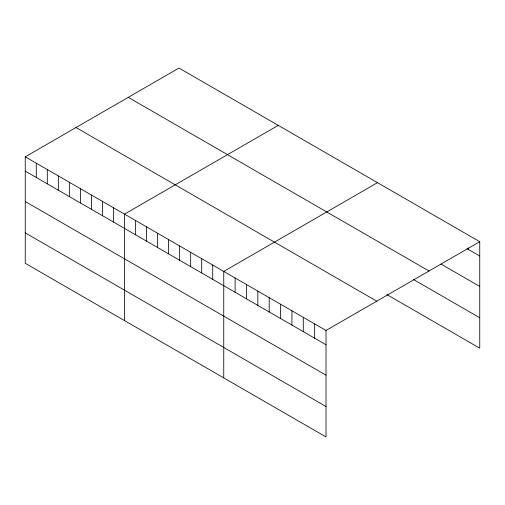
<?xml version="1.0" encoding="UTF-8"?>
<svg xmlns="http://www.w3.org/2000/svg" width="505" height="505" viewBox="0 0 505 505"><rect width="100%" height="100%" fill="white"/><g stroke="black" fill="none" stroke-linecap="round" stroke-linejoin="round"><path stroke-width="0.76" d="M25.25 156.821L326.015 330.466L326.015 436.939L25.25 263.294L25.25 156.821L178.985 68.061L479.75 241.706L479.75 348.179L386.849 294.541M278.236 125.366L124.501 214.12L124.501 320.599M377.488 182.665L223.753 271.425L223.753 377.898M326.015 330.466L479.75 241.706M467.049 248.668L479.75 255.997M440.985 264.039L479.75 286.417M128.251 97.351L429.016 270.996M413.582 279.555L479.75 317.759M75.984 127.531L376.749 301.176M25.25 171.113L326.015 344.757M25.25 201.533L326.015 375.177M25.25 232.874L326.015 406.519M468.387 247.93L468.387 249.438M314.653 323.907L314.653 338.198M303.29 317.342L303.29 331.633M291.928 310.783L291.928 325.075M280.565 304.225L280.565 318.516M269.203 297.666L269.203 311.957M257.84 291.107L257.84 305.399M246.478 284.542L246.478 298.834M235.115 277.984L235.115 292.275M212.725 265.056L212.725 279.347M201.697 258.693L201.697 272.984M190.669 252.323L190.669 266.615M179.641 245.96L179.641 260.252M168.613 239.591L168.613 253.882M157.585 233.222L157.585 247.513M146.557 226.859L146.557 241.15M135.529 220.489L135.529 234.781M113.473 207.757L113.473 222.048M102.446 201.388L102.446 215.679M91.418 195.025L91.418 209.316M80.39 188.655L80.39 202.947M69.362 182.286L69.362 196.578M58.334 175.923L58.334 190.215M47.306 169.554L47.306 183.845M36.278 163.184L36.278 177.476"/></g></svg>
